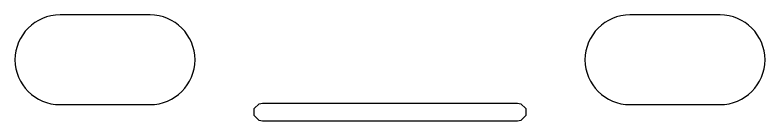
# Model space of a CAD drawing. Header units: millimetres. Extents: x 131.6 to 159.4, y -103 to -91.4.
# Drawn here: x 131.6 to 136.6, y -102.23 to -101.52 of the extents above; entities that cross this region are included whole.
import ezdxf

# ---------------------------------------------------------------- set-up
doc = ezdxf.new("R2010")
doc.units = ezdxf.units.MM
doc.layers.add('F.Silkscreen', color=41, linetype='CONTINUOUS', true_color=0xf2eda1)

msp = doc.modelspace()

# ---------------------------------------------------------------- linework, layer by layer
at = {"layer": 'F.Silkscreen', "linetype": 'CONTINUOUS'}
for p, q in [((132.5, -101.52), (131.9, -101.52)), ((136.3, -101.52), (135.7, -101.52)), ((131.9, -102.12), (132.5, -102.12)), ((133.194567, -102.147039), (133.227039, -102.114567)), ((133.194567, -102.192961), (133.194567, -102.147039)), ((133.227039, -102.114567), (133.25, -102.11)), ((133.25, -102.11), (134.95, -102.11)), ((134.95, -102.11), (134.972961, -102.114567)), ((134.972961, -102.114567), (135.005433, -102.147039)), ((135.005433, -102.147039), (135.005433, -102.192961)), ((135.7, -102.12), (136.3, -102.12)), ((133.227039, -102.225433), (133.194567, -102.192961)), ((135.005433, -102.192961), (134.972961, -102.225433)), ((133.25, -102.23), (133.227039, -102.225433)), ((134.95, -102.23), (133.25, -102.23)), ((134.972961, -102.225433), (134.95, -102.23))]:
    msp.add_line(p, q, dxfattribs=at)
at = {"layer": 'F.Silkscreen'}
for centre, start, end in [((131.9, -101.82), 90, 270), ((132.5, -101.82), 270, 450), ((135.7, -101.82), 90, 270), ((136.3, -101.82), 270, 450)]:
    msp.add_arc(centre, 0.3, start, end, dxfattribs=at)

doc.saveas('drawing.dxf')
